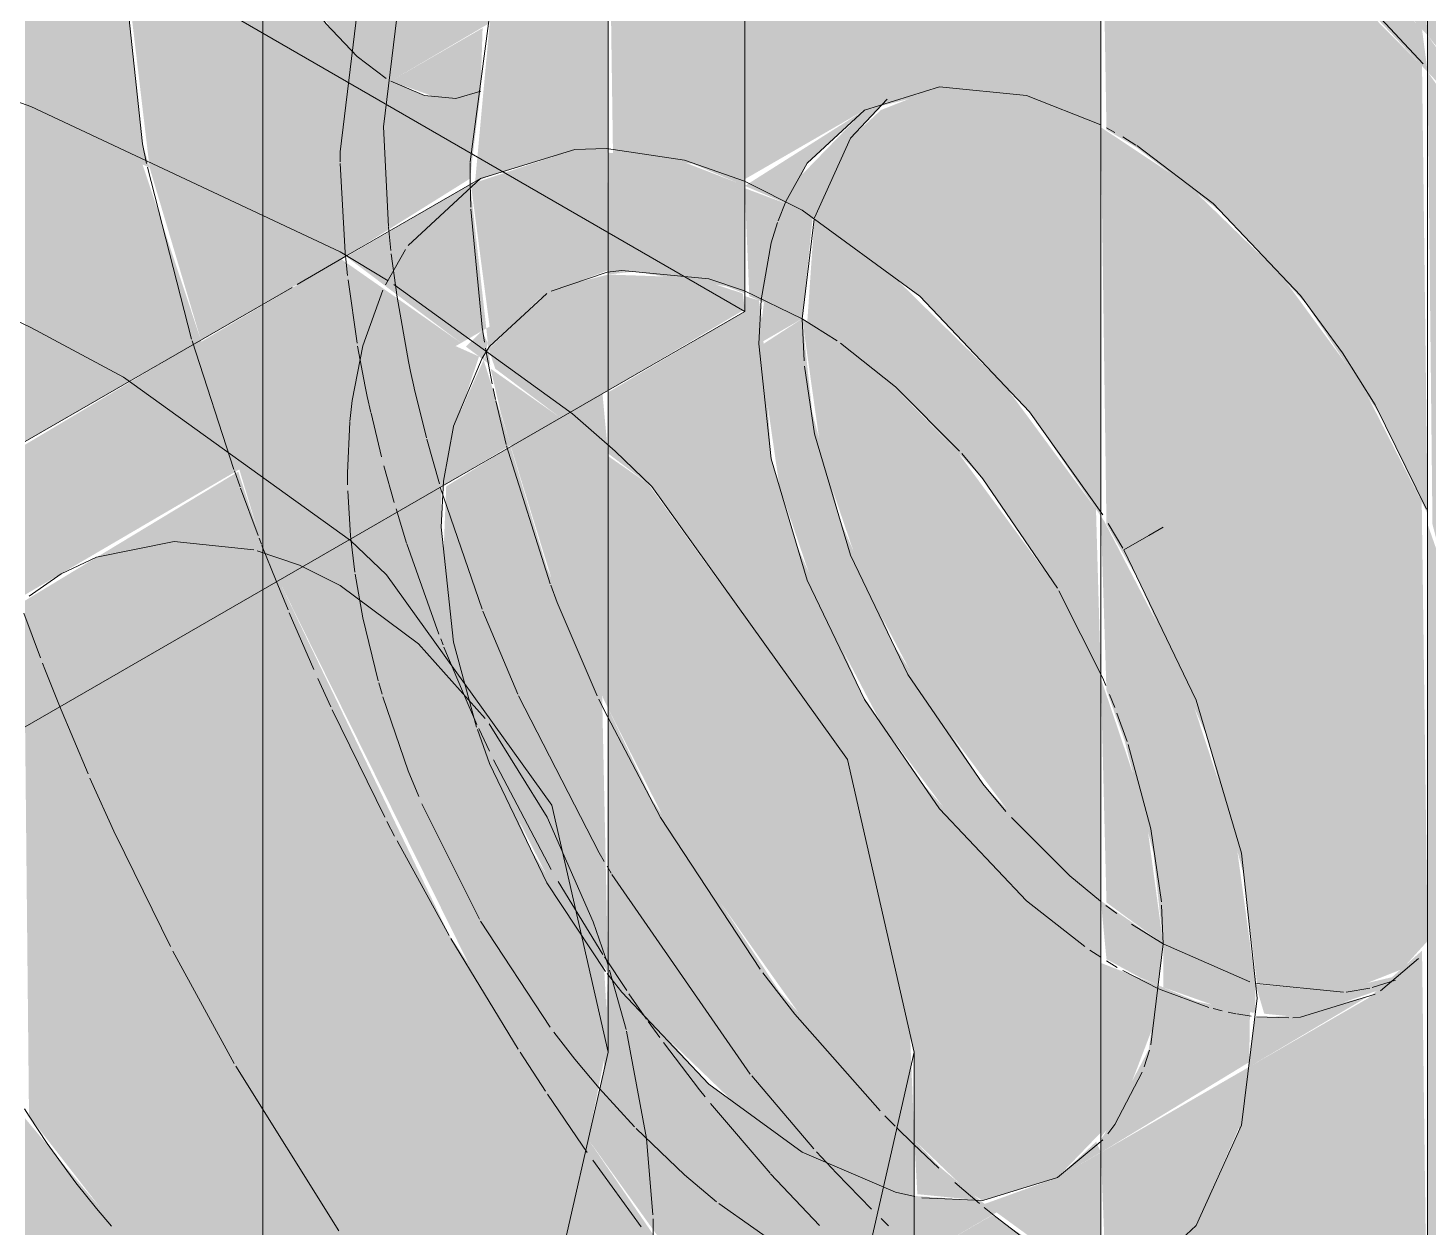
# Model space of a CAD drawing. Header units: millimetres. Extents: x -3207 to 1412, y 342 to 5433.
# Drawn here: x -1235.4 to -1166.9, y 1997.7 to 2056.5 of the extents above; entities that cross this region are included whole.
import ezdxf

# ---------------------------------------------------------------- set-up
doc = ezdxf.new("R2010")
doc.units = ezdxf.units.MM
for name, color, linetype, lineweight in [('A-_ANNOTSPNO_A', 7, 'Continuous', 9), ('M-_EQPT----_E', 7, 'Continuous', 9), ('M-_WATR----_E', 5, 'Continuous', 9)]:
    doc.layers.add(name, color=color, linetype=linetype, lineweight=lineweight)

# ---------------------------------------------------------------- blocks, each defined once
blk = doc.blocks.new('ВертикальныйМногоступенчатыйЦентробежныйНасос_CDM15-CDM20_CNP - CDM15-4FSWPC-698583-В10 Аксонометрия')
at = {"layer": 'M-_EQPT----_E', "lineweight": 20}
h = blk.add_hatch(color=253, dxfattribs=at)
h.paths.add_polyline_path([(-1235.558, 1974.169), (-1226.017, 1979.678), (-1226.916, 1980.728), (-1235.558, 1993.374), (-1235.558, 1974.889)])
h.paths.add_polyline_path([(-1215.436, 1986.346), (-1209.635, 1994.834), (-1207.982, 2002.083), (-1214.782, 2012.078), (-1223.128, 2029.457), (-1235.558, 2022.281), (-1235.367, 2003.224), (-1230.734, 1997.269), (-1226.66, 1993.235), (-1224.193, 1991.116), (-1220.128, 1988.385), (-1215.631, 1986.394)])
h.paths.add_polyline_path([(-1216.122, 1985.39), (-1214.753, 1986.181), (-1215.436, 1986.346), (-1215.881, 1985.725)])
for color, points in [(8, [(-1226.017, 1979.678), (-1215.715, 1985.957), (-1215.631, 1986.394), (-1217.171, 1986.974), (-1220.741, 1988.797), (-1225.431, 1992.179), (-1229.483, 1995.925), (-1233.397, 2000.525), (-1235.558, 2003.114), (-1235.558, 1993.374), (-1226.457, 1980.143)]), (253, [(-1214.753, 1986.181), (-1202.075, 1993.664), (-1202.627, 1994.246), (-1207.982, 2002.083), (-1209.77, 1994.244), (-1215.436, 1986.346)])]:
    blk.add_hatch(color=color, dxfattribs=at).paths.add_polyline_path(points)
at = {"layer": 'M-_EQPT----_E', "color": 9, "lineweight": 20}
for p, q in [((-1166.873, 1924.698), (-1166.873, 2176.988)), ((-1182.873, 2167.75), (-1182.873, 1924.698)), ((-1207.01, 2006.348), (-1207.01, 2038.763)), ((-1192.01, 1924.698), (-1192.01, 2006.348))]:
    blk.add_line(p, q, dxfattribs=at)
at = {"layer": 'M-_EQPT----_E', "color": 8, "lineweight": 20}
for p, q in [((-1207.01, 2038.763), (-1207.01, 2130.326)), ((-1218.899, 2060.507), (-1220.128, 2050.439)), ((-1220.128, 2045.54), (-1235.273, 2052.66)), ((-1217.768, 2046.79), (-1218.006, 2051.663)), ((-1220.128, 2050.439), (-1220.124, 2049.958)), ((-1207.078, 2050.609), (-1203.265, 2050.033)), ((-1220.122, 2049.871), (-1219.884, 2045.513)), ((-1203.265, 2050.033), (-1200.334, 2049.005)), ((-1213.25, 2049.141), (-1219.85, 2045.331)), ((-1216.79, 2045.858), (-1213.25, 2049.141)), ((-1217.646, 2045.614), (-1217.764, 2046.752)), ((-1219.85, 2045.331), (-1222.237, 2043.953)), ((-1217.784, 2044.129), (-1220.128, 2045.54)), ((-1219.884, 2045.513), (-1219.853, 2045.19)), ((-1217.914, 2043.93), (-1216.924, 2045.663)), ((-1217.342, 2043.33), (-1217.626, 2045.444)), ((-1219.853, 2045.19), (-1219.767, 2044.389)), ((-1219.743, 2044.178), (-1219.298, 2041.081)), ((-1208.75, 2037.615), (-1217.503, 2043.954)), ((-1209.794, 2043.627), (-1207.058, 2044.55)), ((-1207.058, 2044.55), (-1209.794, 2043.627)), ((-1202.075, 2044.22), (-1200.333, 2043.644)), ((-1222.485, 2043.809), (-1235.558, 2036.262)), ((-1219.015, 2040.94), (-1218.035, 2043.673)), ((-1212.809, 2040.906), (-1210, 2043.512)), ((-1210, 2043.512), (-1212.809, 2040.906)), ((-1235.275, 2041.836), (-1230.734, 2039.416)), ((-1219.542, 2038.269), (-1219.015, 2040.94)), ((-1219.272, 2040.932), (-1218.899, 2038.952)), ((-1213.178, 2040.342), (-1212.809, 2040.906)), ((-1212.809, 2040.906), (-1213.178, 2040.342)), ((-1214.575, 2037.003), (-1213.178, 2040.342)), ((-1213.178, 2040.342), (-1214.575, 2037.003)), ((-1230.734, 2039.416), (-1219.619, 2031.404)), ((-1216.5, 2038.887), (-1216.677, 2039.695)), ((-1218.897, 2038.945), (-1218.798, 2038.471)), ((-1218.798, 2038.471), (-1218.624, 2037.672)), ((-1215.901, 2036.438), (-1216.496, 2038.871)), ((-1219.658, 2037.242), (-1219.542, 2038.269)), ((-1219.774, 2034.721), (-1219.662, 2037.202)), ((-1218.618, 2037.646), (-1218.098, 2035.503)), ((-1215.27, 2034.185), (-1215.883, 2036.372)), ((-1215.061, 2034.324), (-1214.579, 2036.989)), ((-1214.579, 2036.989), (-1215.061, 2034.324)), ((-1217.984, 2035.07), (-1217.481, 2033.266)), ((-1219.767, 2034.136), (-1219.774, 2034.721)), ((-1219.62, 2031.636), (-1219.759, 2033.845)), ((-1213.175, 2028.053), (-1215.223, 2034.027)), ((-1217.391, 2032.96), (-1216.874, 2031.286)), ((-1219.406, 2029.862), (-1219.62, 2031.636)), ((-1224.35, 2030.948), (-1228.255, 2031.365)), ((-1222.115, 2030.197), (-1224.193, 2030.908)), ((-1216.864, 2031.255), (-1215.296, 2026.829)), ((-1233.788, 2029.777), (-1235.367, 2028.686)), ((-1219.015, 2027.626), (-1219.392, 2029.764)), ((-1234.804, 2025.673), (-1235.616, 2027.854)), ((-1218.263, 2024.544), (-1219.015, 2027.626)), ((-1211.427, 2023.893), (-1213.134, 2027.949)), ((-1215.206, 2026.598), (-1215.09, 2026.304)), ((-1215.045, 2026.19), (-1213.913, 2023.487)), ((-1234.586, 2025.106), (-1234.699, 2025.397)), ((-1233.876, 2023.316), (-1234.586, 2025.106)), ((-1218.071, 2023.881), (-1218.235, 2024.444)), ((-1232.47, 2019.978), (-1233.876, 2023.316)), ((-1216.79, 2020.138), (-1218.035, 2023.761)), ((-1213.913, 2023.487), (-1213.427, 2022.4)), ((-1213.338, 2022.207), (-1212.821, 2021.099)), ((-1212.615, 2020.67), (-1209.8, 2015.305)), ((-1216.281, 2018.878), (-1216.79, 2020.138)), ((-1231.128, 2016.999), (-1232.38, 2019.772)), ((-1213.308, 2012.869), (-1216.124, 2018.508)), ((-1228.441, 2011.523), (-1231.12, 2016.982)), ((-1209.46, 2014.714), (-1207.265, 2011.137)), ((-1209.847, 2007.585), (-1213.25, 2012.768)), ((-1225.315, 2005.802), (-1228.328, 2011.304)), ((-1208.637, 2006.017), (-1209.656, 2007.33)), ((-1204.299, 2006.834), (-1202.532, 2004.513)), ((-1220.198, 1997.604), (-1225.242, 2005.675)), ((-1207.446, 2004.593), (-1208.637, 2006.017)), ((-1202.524, 2004.502), (-1202.251, 2004.159)), ((-1235.584, 2003.57), (-1235.367, 2003.224)), ((-1201.998, 2003.844), (-1199.076, 2000.426)), ((-1235.367, 2003.224), (-1234.481, 2001.886)), ((-1199.047, 2000.395), (-1196.657, 1997.872)), ((-1194.105, 1998.665), (-1195.826, 2000.43)), ((-1233.069, 1999.955), (-1232.062, 1998.696)), ((-1232.062, 1998.696), (-1231.33, 1997.835)), ((-1193.275, 1997.855), (-1193.635, 1998.204))]:
    blk.add_line(p, q, dxfattribs=at)
at = {"layer": 'M-_EQPT----_E', "color": 253, "lineweight": 20}
for p, q in [((-1190.783, 2053.624), (-1194.444, 2052.493)), ((-1186.519, 2053.201), (-1190.783, 2053.624)), ((-1182.878, 2051.765), (-1186.519, 2053.201)), ((-1194.444, 2052.493), (-1197.253, 2049.888)), ((-1182.195, 2051.398), (-1182.603, 2051.621)), ((-1181.154, 2050.778), (-1181.801, 2051.172)), ((-1197.253, 2049.888), (-1198.306, 2048.01)), ((-1198.306, 2048.01), (-1198.685, 2047.061)), ((-1200.333, 2043.644), (-1197.5, 2042.274)), ((-1197.5, 2042.274), (-1200.333, 2043.644)), ((-1199.515, 2043.196), (-1199.621, 2041.049)), ((-1197.5, 2042.274), (-1195.783, 2041.184)), ((-1195.783, 2041.184), (-1197.5, 2042.274)), ((-1199.621, 2041.049), (-1199.019, 2035.418)), ((-1195.632, 2041.079), (-1192.925, 2038.937)), ((-1192.925, 2038.937), (-1195.632, 2041.079)), ((-1169.444, 2038.06), (-1171.032, 2040.6)), ((-1192.925, 2038.937), (-1189.798, 2035.786)), ((-1189.798, 2035.786), (-1192.925, 2038.937)), ((-1166.931, 2032.951), (-1169.444, 2038.06)), ((-1206.668, 2035.784), (-1208.75, 2037.615)), ((-1189.69, 2035.664), (-1188.661, 2034.436)), ((-1188.661, 2034.436), (-1189.69, 2035.664)), ((-1199.019, 2035.418), (-1197.253, 2029.475)), ((-1215.178, 2032.068), (-1215.061, 2034.324)), ((-1215.061, 2034.324), (-1215.178, 2032.068)), ((-1188.661, 2034.436), (-1185, 2029.078)), ((-1185, 2029.078), (-1188.661, 2034.436)), ((-1182.524, 2032.251), (-1181.795, 2031.032)), ((-1215.178, 2032.068), (-1214.575, 2026.437)), ((-1219.619, 2031.404), (-1217.862, 2029.731)), ((-1181.75, 2030.955), (-1178.21, 2023.584)), ((-1220.128, 2029.21), (-1222.115, 2030.197)), ((-1217.862, 2029.731), (-1209.77, 2018.452)), ((-1197.253, 2029.475), (-1194.444, 2023.626)), ((-1184.927, 2028.951), (-1182.781, 2024.666)), ((-1182.781, 2024.666), (-1184.927, 2028.951)), ((-1214.575, 2026.437), (-1213.448, 2022.266)), ((-1182.781, 2024.666), (-1182.63, 2024.312)), ((-1182.63, 2024.312), (-1182.781, 2024.666)), ((-1194.444, 2023.626), (-1190.783, 2018.268)), ((-1182.446, 2023.87), (-1182.191, 2023.229)), ((-1182.191, 2023.229), (-1182.446, 2023.87)), ((-1178.21, 2023.584), (-1175.985, 2016.096)), ((-1182.084, 2022.951), (-1181.59, 2021.569)), ((-1181.59, 2021.569), (-1182.084, 2022.951)), ((-1213.41, 2022.154), (-1212.809, 2020.494)), ((-1212.809, 2020.494), (-1210, 2014.644)), ((-1209.77, 2018.452), (-1207.01, 2006.348)), ((-1190.783, 2018.268), (-1186.519, 2013.767)), ((-1175.985, 2016.096), (-1175.226, 2009.002)), ((-1206.86, 2015.125), (-1207.057, 2015.457)), ((-1210, 2014.644), (-1207.129, 2010.303)), ((-1200.045, 2005.278), (-1206.819, 2015.056)), ((-1186.519, 2013.767), (-1183.661, 2011.52)), ((-1179.898, 2013.557), (-1179.822, 2011.655)), ((-1179.822, 2011.655), (-1179.898, 2013.557)), ((-1179.822, 2011.655), (-1180.425, 2006.72)), ((-1180.425, 2006.72), (-1179.822, 2011.655)), ((-1207.186, 2011.015), (-1206.09, 2009.367)), ((-1183.421, 2011.356), (-1182.878, 2010.999)), ((-1206.12, 2007.467), (-1206.931, 2010.377)), ((-1182.603, 2010.826), (-1182.07, 2010.504)), ((-1181.801, 2010.349), (-1180.054, 2009.458)), ((-1169.184, 2009.349), (-1167.316, 2010.939)), ((-1205.985, 2009.214), (-1205.12, 2007.972)), ((-1180.054, 2009.458), (-1177.589, 2008.545)), ((-1175.226, 2009.002), (-1175.985, 2002.783)), ((-1177.368, 2008.484), (-1176.928, 2008.374)), ((-1176.647, 2008.311), (-1176.269, 2008.236)), ((-1176.219, 2008.227), (-1175.52, 2008.119)), ((-1205.037, 2007.855), (-1204.469, 2007.066)), ((-1175.258, 2008.089), (-1173.668, 2008.028)), ((-1180.497, 2006.459), (-1180.759, 2005.643)), ((-1180.759, 2005.643), (-1180.497, 2006.459)), ((-1196.926, 2001.619), (-1199.975, 2005.191)), ((-1205.714, 2002.699), (-1207.446, 2004.593)), ((-1175.985, 2002.783), (-1178.21, 1997.865)), ((-1203.265, 2000.346), (-1205.63, 2002.613)), ((-1182.781, 2002.061), (-1185, 2000.211)), ((-1185, 2000.211), (-1182.781, 2002.061)), ((-1234.481, 2001.886), (-1233.069, 1999.955)), ((-1195.826, 2000.43), (-1196.799, 2001.48)), ((-1201.693, 1999.024), (-1203.265, 2000.346)), ((-1185, 2000.211), (-1188.661, 1999.081)), ((-1188.661, 1999.081), (-1185, 2000.211)), ((-1198.152, 1996.529), (-1201.59, 1998.943)), ((-1188.661, 1999.081), (-1191.634, 1999.22)), ((-1191.634, 1999.22), (-1188.661, 1999.081)), ((-1204.792, 1997.239), (-1204.807, 1998.189)), ((-1178.21, 1997.865), (-1181.75, 1994.582))]:
    blk.add_line(p, q, dxfattribs=at)
at = {"layer": 'M-_EQPT----_E', "color": 153, "lineweight": 20}
blk.add_line((-1236.958, 2042.647), (-1235.275, 2041.836), dxfattribs=at)
at = {"layer": 'M-_EQPT----_E', "color": 8, "lineweight": 20}
for points in [[(-1218.006, 2051.663, 0), (-1216.777, 2061.732, 0), (-1213.175, 2069.695, 0), (-1210.028, 2073.173, 0)], [(-1213.25, 2049.141, 0), (-1208.637, 2050.565, 0), (-1207.078, 2050.609, 0)], [(-1207.058, 2044.55, 0), (-1206.339, 2044.642, 0), (-1202.075, 2044.22, 0)], [(-1200.333, 2043.644, 0), (-1202.075, 2044.22, 0), (-1206.339, 2044.642, 0), (-1207.058, 2044.55, 0)], [(-1216.677, 2039.695, 0), (-1216.777, 2040.176, 0), (-1217.342, 2043.33, 0)], [(-1228.255, 2031.365, 0), (-1232.062, 2030.595, 0), (-1233.788, 2029.777, 0)], [(-1207.195, 2015.693, 0), (-1207.444, 2016.12, 0), (-1211.39, 2023.81, 0)]]:
    blk.add_polyline3d(points, dxfattribs=at)
at = {"layer": 'M-_EQPT----_E', "color": 153, "lineweight": 20}
blk.add_polyline3d([(-1235.273, 2052.66, 0), (-1240.01, 2054.348, 0), (-1246.976, 2056.45, 0)], dxfattribs=at)
at = {"layer": 'M-_EQPT----_E', "color": 253, "lineweight": 20}
for points in [[(-1171.032, 2040.6, 0), (-1173.105, 2043.417, 0), (-1177.368, 2047.918, 0), (-1181.118, 2050.756, 0)], [(-1198.709, 2046.992, 0), (-1199.019, 2045.984, 0), (-1199.515, 2043.196, 0)], [(-1213.448, 2022.266, 0), (-1214.575, 2026.437, 0), (-1215.178, 2032.068, 0)], [(-1213.028, 2022.692, 0), (-1216.292, 2026.346, 0), (-1220.128, 2029.21, 0)], [(-1207.129, 2010.303, 0), (-1210, 2014.644, 0), (-1212.809, 2020.494, 0), (-1213.41, 2022.154, 0)], [(-1207.004, 2010.608, 0), (-1207.731, 2012.73, 0), (-1209.998, 2017.857, 0), (-1212.832, 2022.427, 0)], [(-1181.541, 2021.423, 0), (-1180.425, 2017.286, 0), (-1179.911, 2013.715, 0)], [(-1179.911, 2013.715, 0), (-1180.425, 2017.286, 0), (-1181.541, 2021.423, 0)], [(-1191.978, 1999.283, 0), (-1192.925, 1999.503, 0), (-1197.5, 2001.449, 0), (-1202.075, 2004.786, 0), (-1206.339, 2009.287, 0), (-1207.058, 2010.209, 0)], [(-1207.058, 2010.209, 0), (-1206.339, 2009.287, 0), (-1202.075, 2004.786, 0)], [(-1173.476, 2008.036, 0), (-1173.105, 2008.062, 0), (-1169.444, 2009.192, 0)], [(-1204.813, 1998.386, 0), (-1205.119, 2002.122, 0), (-1206.101, 2007.386, 0)], [(-1180.856, 2005.378, 0), (-1182.191, 2002.816, 0), (-1182.537, 2002.354, 0)], [(-1182.537, 2002.354, 0), (-1182.191, 2002.816, 0), (-1180.856, 2005.378, 0)], [(-1202.075, 2004.786, 0), (-1197.5, 2001.449, 0), (-1192.925, 1999.503, 0), (-1191.978, 1999.283, 0)]]:
    blk.add_polyline3d(points, dxfattribs=at)
at = {"layer": 'M-_EQPT----_E', "color": 9, "lineweight": 20}
for points in [[(-1200.334, 2049.005, 0), (-1197.5, 2047.581, 0), (-1191.735, 2043.376, 0), (-1186.363, 2037.705, 0), (-1182.781, 2032.665, 0)], [(-1236.65, 1959.523, 0), (-1220.128, 1967.156, 0), (-1204.871, 1978.635, 0), (-1195.281, 1992.003, 0), (-1192.01, 2006.348, 0), (-1195.281, 2020.693, 0), (-1204.871, 2034.061, 0), (-1206.668, 2035.784, 0)], [(-1207.01, 2006.348, 0), (-1209.77, 1994.244, 0), (-1217.862, 1982.965, 0), (-1230.734, 1973.28, 0), (-1235.192, 1970.897, 0)]]:
    blk.add_polyline3d(points, dxfattribs=at)
blk = doc.blocks.new('ВертикальныйМногоступенчатыйЦентробежныйНасос_CDM15-CDM20_CNP - CDM15-4FSWPC-V1-В10 Аксонометрия')
at = {"layer": 'M-_EQPT----_E', "lineweight": 20}
for color, points in [(253, [(-1229.461, 2049.674), (-1229.807, 2050.84), (-1231.795, 2069.422), (-1229.807, 2085.709), (-1223.979, 2098.59), (-1219.314, 2102.918), (-1225.315, 2101.065), (-1235.558, 2095.152), (-1235.558, 2052.376), (-1229.807, 2049.828)]), (8, [(-1235.558, 2036.262), (-1226.951, 2041.231), (-1229.807, 2049.828), (-1235.558, 2052.376), (-1235.558, 2036.96)]), (8, [(-1235.558, 2028.756), (-1225.068, 2034.894), (-1226.951, 2041.231), (-1235.558, 2036.105), (-1235.558, 2030.324)]), (8, [(-1235.558, 2022.281), (-1223.128, 2029.457), (-1224.249, 2032.137), (-1225.12, 2034.783), (-1235.558, 2028.47), (-1235.558, 2022.636)])]:
    blk.add_hatch(color=color, dxfattribs=at).paths.add_polyline_path(points)
at = {"layer": 'M-_EQPT----_E', "color": 9, "lineweight": 20}
for q in [(-1200.311, 2126.458), (-1235.558, 2022.281)]:
    blk.add_line((-1200.311, 2042.631), q, dxfattribs=at)
at = {"layer": 'M-_EQPT----_E', "color": 8, "lineweight": 20}
blk.add_line((-1235.558, 2062.981), (-1200.311, 2042.631), dxfattribs=at)
blk = doc.blocks.new('COMER_ST10_BR00_U-PVC бурт под фланец с гладкой поверхностью red - DN20 - DN225-V13-В10 Аксонометрия')
at = {"layer": 'M-_WATR----_E', "lineweight": 20}
h = blk.add_hatch(color=251, dxfattribs=at)
h.paths.add_polyline_path([(-1148.496, 2013.411), (-1146.375, 2014.636), (-1147.11, 2021.509), (-1151.387, 2035.036), (-1156.52, 2045.677), (-1163.913, 2056.495), (-1166.873, 2059.423), (-1166.873, 2056.156), (-1165.155, 2053.984), (-1157.867, 2042.887), (-1152.74, 2032.092), (-1149.231, 2020.284), (-1148.911, 2017.286)])
h.paths.add_polyline_path([(-1182.873, 2070.39), (-1182.873, 2072.879), (-1188.53, 2075.229), (-1191.675, 2075.465), (-1192.592, 2074.886), (-1183.866, 2071.114)])
h = blk.add_hatch(color=57, dxfattribs=at)
h.paths.add_polyline_path([(-1150.124, 2012.472), (-1148.496, 2013.411), (-1149.595, 2021.509), (-1153.508, 2033.811), (-1159.478, 2045.677), (-1166.873, 2056.156), (-1166.873, 2054.363), (-1166.004, 2053.434), (-1159.444, 2043.833), (-1154.121, 2032.407), (-1151.091, 2021.509), (-1150.639, 2017.286)])
h.paths.add_polyline_path([(-1146.375, 2014.636), (-1143.76, 2016.146), (-1145.18, 2027.412), (-1148.023, 2036.978), (-1153.08, 2047.507), (-1159.67, 2057.151), (-1166.873, 2064.452), (-1166.607, 2059.339), (-1163.034, 2055.209), (-1155.856, 2044.34), (-1150.349, 2032.407), (-1146.979, 2020.284), (-1146.658, 2017.286)])
h.paths.add_polyline_path([(-1182.873, 2067.98), (-1182.873, 2070.39), (-1185.131, 2071.713), (-1193.399, 2074.933), (-1199.163, 2072.863), (-1200.311, 2072.2), (-1200.311, 2071.09), (-1197.5, 2071.813), (-1190.179, 2071.088), (-1184.065, 2068.487)])
h.paths.add_polyline_path([(-1182.873, 2072.879), (-1182.873, 2074.361), (-1183.849, 2074.766), (-1188.358, 2075.212), (-1183.732, 2073.245)])
h = blk.add_hatch(color=251, dxfattribs=at)
h.paths.add_polyline_path([(-1166.873, 2054.363), (-1167.145, 2056.443), (-1176.026, 2065.396), (-1182.873, 2070.39), (-1182.6, 2067.864), (-1181.237, 2067.07), (-1172.802, 2060.622), (-1167.009, 2054.506)])
h.paths.add_polyline_path([(-1166.873, 2059.62), (-1167.145, 2065.043), (-1168.332, 2065.973), (-1176.074, 2071.47), (-1182.873, 2074.361), (-1182.6, 2072.763), (-1181.261, 2071.986), (-1171.942, 2064.971), (-1167.015, 2059.77)])
for color, points in [(252, [(-1166.873, 2056.156), (-1167.145, 2059.908), (-1173.343, 2066.211), (-1182.873, 2072.879), (-1182.6, 2070.191), (-1173.695, 2063.357), (-1167.011, 2056.302)]), (47, [(-1200.64, 2048.916), (-1200.311, 2049.106), (-1200.311, 2071.09), (-1204.444, 2069.814), (-1207.01, 2067.434), (-1206.768, 2050.38), (-1202.849, 2049.856), (-1201.558, 2049.307)]), (251, [(-1197.5, 2042.274), (-1196.99, 2047.209), (-1198.168, 2047.865), (-1199.019, 2045.984), (-1199.374, 2043.071), (-1198.83, 2042.839)]), (57, [(-1182.873, 2011.108), (-1182.873, 2013.88), (-1185.444, 2016.096), (-1188.661, 2019.493), (-1193.02, 2026.303), (-1195.624, 2032.358), (-1197.011, 2037.705), (-1197.5, 2042.274), (-1199.606, 2040.906), (-1198.616, 2034.061), (-1196.565, 2028.043), (-1193.607, 2022.401), (-1189.593, 2017.012), (-1186.519, 2013.767), (-1183.41, 2011.5)]), (252, [(-1207.01, 2023.195), (-1207.01, 2035.67), (-1209.336, 2037.42), (-1211.769, 2036.015), (-1209.278, 2027.918), (-1207.197, 2023.584)]), (252, [(-1175.314, 2008.281), (-1175.305, 2009.734), (-1179.822, 2011.655), (-1179.822, 2009.528), (-1176.671, 2008.415), (-1175.573, 2008.306)]), (252, [(-1182.873, 2001.439), (-1175.609, 2005.865), (-1175.573, 2008.306), (-1178.21, 2008.842), (-1180.069, 2009.633), (-1180.53, 2006.488), (-1182.682, 2002.361), (-1182.873, 2002.09), (-1182.873, 2001.449)])]:
    blk.add_hatch(color=color, dxfattribs=at).paths.add_polyline_path(points)
h = blk.add_hatch(color=57, dxfattribs=at)
h.paths.add_polyline_path([(-1166.034, 1989.837), (-1159.444, 1991.872), (-1154.241, 1996.885), (-1151.208, 2003.588), (-1150.124, 2012.472), (-1151.582, 2023.864), (-1154.784, 2034.13), (-1159.85, 2044.428), (-1166.873, 2054.363), (-1166.634, 2032.21), (-1164.71, 2024.79), (-1164.266, 2020.637), (-1164.868, 2015.701), (-1166.873, 2011.577), (-1166.873, 1989.92), (-1166.179, 1989.852)])
h.paths.add_polyline_path([(-1207.01, 2038.763), (-1200.311, 2042.732), (-1200.411, 2043.512), (-1202.802, 2044.292), (-1207.01, 2044.435), (-1207.01, 2039.824)])
h.paths.add_polyline_path([(-1200.311, 2049.106), (-1194.444, 2052.493), (-1190.179, 2053.564), (-1186.519, 2053.201), (-1182.873, 2051.65), (-1182.873, 2067.98), (-1190.179, 2071.088), (-1197.854, 2071.848), (-1200.311, 2071.09), (-1200.311, 2049.856)])
h.paths.add_polyline_path([(-1200.64, 2048.916), (-1200.311, 2048.776), (-1200.311, 2049.106), (-1200.628, 2048.923)])
h.paths.add_polyline_path([(-1207.01, 2050.404), (-1207.01, 2067.434), (-1209.77, 2064.529), (-1212.679, 2058.098), (-1213.519, 2048.986), (-1212.429, 2049.395), (-1208.637, 2050.565), (-1207.047, 2050.408)])
h.paths.add_polyline_path([(-1207.01, 2045.238), (-1200.64, 2048.916), (-1203.625, 2050.069), (-1207.01, 2050.404), (-1207.01, 2045.315)])
h = blk.add_hatch(color=251, dxfattribs=at)
h.paths.add_polyline_path([(-1166.873, 1989.92), (-1167.145, 2011.324), (-1169.774, 2009.002), (-1175.64, 2005.615), (-1176.134, 2002.453), (-1178.21, 1997.865), (-1181.944, 1994.1), (-1172.802, 1990.508), (-1166.941, 1989.927)])
h.paths.add_polyline_path([(-1166.873, 2032.706), (-1167.145, 2054.65), (-1174.873, 2062.428), (-1182.873, 2067.98), (-1182.6, 2051.534), (-1181.123, 2050.656), (-1176.943, 2047.469), (-1172.802, 2042.974), (-1169.216, 2037.585), (-1166.986, 2032.943)])
h = blk.add_hatch(color=251, dxfattribs=at)
h.paths.add_polyline_path([(-1185, 2000.211), (-1182.873, 2002.423), (-1182.873, 2011.108), (-1186.519, 2013.767), (-1191.675, 2019.574), (-1194.558, 2023.864), (-1197.746, 2031.134), (-1199.019, 2035.418), (-1199.472, 2042.274), (-1199.621, 2043.176), (-1200.311, 2043.376), (-1200.311, 2042.631), (-1207.01, 2038.666), (-1207.01, 2035.67), (-1204.871, 2034.061), (-1195.222, 2020.436), (-1192.01, 2006.175), (-1192.01, 2002.04), (-1189.351, 1999.503), (-1188.661, 1999.081), (-1187.293, 1999.503)])
h.paths.add_polyline_path([(-1182.873, 1994.778), (-1182.873, 2001.439), (-1187.97, 1998.496), (-1183.149, 1994.98)])
h.paths.add_polyline_path([(-1198.168, 2047.865), (-1197.253, 2049.888), (-1194.444, 2052.493), (-1200.311, 2048.776), (-1199.019, 2048.227)])
h = blk.add_hatch(color=57, dxfattribs=at)
h.paths.add_polyline_path([(-1199.621, 2041.049), (-1197.5, 2042.274), (-1199.374, 2043.071), (-1199.472, 2042.274)])
h.paths.add_polyline_path([(-1196.905, 2047.147), (-1196.565, 2047.944), (-1195.132, 2051.113), (-1193.54, 2052.772), (-1194.444, 2052.493), (-1197.5, 2049.342), (-1198.168, 2047.865), (-1196.92, 2047.158)])
h = blk.add_hatch(color=251, dxfattribs=at)
h.paths.add_polyline_path([(-1207.01, 2044.435), (-1209.501, 2043.8), (-1207.01, 2044.962), (-1207.01, 2044.642)])
h.paths.add_polyline_path([(-1209.336, 2037.42), (-1207.01, 2038.763), (-1207.01, 2044.435), (-1205.743, 2044.583), (-1201.249, 2043.868), (-1200.311, 2043.512), (-1200.311, 2048.776), (-1200.64, 2048.916), (-1207.01, 2045.54), (-1207.047, 2050.408), (-1208.637, 2050.565), (-1213.726, 2048.863), (-1212.809, 2041.89), (-1210.146, 2043.376), (-1212.862, 2040.789), (-1212.531, 2039.824), (-1209.715, 2037.705)])
h = blk.add_hatch(color=251, dxfattribs=at)
h.paths.add_polyline_path([(-1185, 2000.211), (-1182.873, 2001.449), (-1183.104, 2001.969), (-1184.065, 2001.078)])
h.paths.add_polyline_path([(-1187.97, 1998.496), (-1185, 2000.211), (-1188.557, 1998.924), (-1187.982, 1998.505)])
h.paths.add_polyline_path([(-1207.01, 2035.67), (-1207.281, 2038.607), (-1209.336, 2037.42), (-1207.501, 2036.039)])
h.paths.add_polyline_path([(-1192.01, 2002.04), (-1192.218, 2007.26), (-1195.281, 2020.693), (-1205.048, 2034.193), (-1207.01, 2035.549), (-1207.01, 2023.195), (-1203.869, 2017.011), (-1196.955, 2007.26), (-1192.802, 2002.875)])
h.paths.add_polyline_path([(-1199.375, 2043.071), (-1199.019, 2045.984), (-1198.168, 2047.865), (-1200.311, 2048.663), (-1200.092, 2043.376), (-1199.621, 2043.176)])
h = blk.add_hatch(color=251, dxfattribs=at)
h.paths.add_polyline_path([(-1211.769, 2036.015), (-1209.336, 2037.42), (-1212.759, 2039.824), (-1212.271, 2037.705), (-1211.787, 2036.076)])
h.paths.add_polyline_path([(-1210, 2043.512), (-1207.01, 2044.642), (-1207.01, 2045.238), (-1209.77, 2043.645)])
h.paths.add_polyline_path([(-1212.862, 2040.789), (-1212.656, 2041.049), (-1210.235, 2043.376), (-1212.97, 2041.797), (-1212.869, 2040.851)])
h = blk.add_hatch(color=251, dxfattribs=at)
h.paths.add_polyline_path([(-1173.105, 2008.062), (-1169.216, 2009.404), (-1168.523, 2010.046), (-1171.53, 2009.341), (-1175.299, 2009.679), (-1174.873, 2008.237), (-1173.5, 2008.101)])
h.paths.add_polyline_path([(-1180.069, 2009.633), (-1179.822, 2011.655), (-1182.873, 2013.767), (-1182.6, 2010.909), (-1180.96, 2010.012), (-1180.425, 2009.784)])
h = blk.add_hatch(color=252, dxfattribs=at)
h.paths.add_polyline_path([(-1175.64, 2005.615), (-1169.774, 2009.09), (-1173.701, 2008.121), (-1175.341, 2008.062), (-1175.609, 2005.865)])
h.paths.add_polyline_path([(-1182.226, 1994.307), (-1180.889, 1995.38), (-1178.207, 1997.872), (-1175.959, 2003.002), (-1175.64, 2005.615), (-1182.873, 2001.439), (-1182.6, 1994.579), (-1182.402, 1994.434)])
h.paths.add_polyline_path([(-1182.873, 2002.184), (-1181.944, 2003.362), (-1180.316, 2007.611), (-1180.069, 2009.633), (-1182.873, 2010.723), (-1182.873, 2002.423)])
at = {"layer": 'M-_WATR----_E', "color": 75, "lineweight": 20}
for p, q in [((-1167.083, 2054.751), (-1171.841, 2059.849)), ((-1182.603, 2051.621), (-1182.195, 2051.398)), ((-1181.801, 2051.172), (-1181.154, 2050.778)), ((-1198.685, 2047.061), (-1198.306, 2048.01)), ((-1196.913, 2047.154), (-1197.5, 2042.274)), ((-1171.032, 2040.6), (-1169.444, 2038.06)), ((-1169.444, 2038.06), (-1166.931, 2032.951)), ((-1182.623, 2013.532), (-1182.098, 2013.141)), ((-1181.366, 2012.626), (-1179.822, 2011.655)), ((-1182.07, 2010.504), (-1182.603, 2010.826)), ((-1180.054, 2009.458), (-1181.801, 2010.349)), ((-1167.316, 2010.939), (-1169.184, 2009.349)), ((-1175.247, 2009.709), (-1170.984, 2009.287)), ((-1169.583, 2009.519), (-1168.438, 2009.881)), ((-1170.864, 2009.298), (-1169.702, 2009.49)), ((-1173.668, 2008.028), (-1175.258, 2008.089)), ((-1192.072, 2001.861), (-1190.802, 2000.667)), ((-1190.024, 1999.97), (-1188.822, 1998.941)), ((-1188.023, 1998.289), (-1185.99, 1996.739))]:
    blk.add_line(p, q, dxfattribs=at)
at = {"layer": 'M-_WATR----_E', "color": 85, "lineweight": 20}
for p, q in [((-1213.755, 2049.918), (-1213.764, 2049.214)), ((-1213.764, 2049.214), (-1213.761, 2048.872))]:
    blk.add_line(p, q, dxfattribs=at)
at = {"layer": 'M-_WATR----_E', "color": 251, "lineweight": 20}
for p, q in [((-1213.761, 2048.872), (-1213.735, 2047.735)), ((-1213.731, 2047.64), (-1213.176, 2041.852)), ((-1213.176, 2041.852), (-1213.059, 2041.119)), ((-1213.009, 2040.829), (-1212.867, 2040.034)), ((-1212.867, 2040.034), (-1212.679, 2039.078)), ((-1212.634, 2038.861), (-1212.52, 2038.324)), ((-1212.505, 2038.259), (-1211.992, 2036.112)), ((-1179.822, 2011.655), (-1175.575, 2009.801)), ((-1177.589, 2008.545), (-1180.054, 2009.458)), ((-1176.928, 2008.374), (-1177.368, 2008.484)), ((-1176.269, 2008.236), (-1176.647, 2008.311)), ((-1175.52, 2008.119), (-1176.219, 2008.227)), ((-1193.446, 2003.23), (-1192.951, 2002.728)), ((-1192.885, 2002.661), (-1192.072, 2001.861)), ((-1188.593, 1998.752), (-1188.023, 1998.289))]:
    blk.add_line(p, q, dxfattribs=at)
at = {"layer": 'M-_WATR----_E', "color": 57, "lineweight": 20}
for p, q in [((-1199.621, 2041.049), (-1199.515, 2043.196)), ((-1197.5, 2042.274), (-1197.412, 2040.214)), ((-1182.878, 2010.999), (-1183.421, 2011.356))]:
    blk.add_line(p, q, dxfattribs=at)
at = {"layer": 'M-_WATR----_E', "color": 252, "lineweight": 20}
for p, q in [((-1211.977, 2036.051), (-1209.843, 2029.284)), ((-1207.466, 2023.642), (-1207.223, 2023.13))]:
    blk.add_line(p, q, dxfattribs=at)
at = {"layer": 'M-_WATR----_E', "color": 85, "lineweight": 20}
blk.add_polyline3d([(-1207.223, 2067.746, 0), (-1209.501, 2065.124, 0), (-1212.679, 2058.098, 0), (-1213.755, 2049.953, 0)], dxfattribs=at)
at = {"layer": 'M-_WATR----_E', "color": 57, "lineweight": 20}
for points in [[(-1198.306, 2048.01, 0), (-1197.253, 2049.888, 0), (-1194.444, 2052.493, 0), (-1190.783, 2053.624, 0), (-1186.519, 2053.201, 0), (-1182.878, 2051.765, 0)], [(-1193.344, 2053.02, 0), (-1195.132, 2051.113, 0), (-1196.898, 2047.209, 0)], [(-1183.661, 2011.52, 0), (-1186.519, 2013.767, 0), (-1190.783, 2018.268, 0), (-1194.444, 2023.626, 0), (-1197.253, 2029.475, 0), (-1199.019, 2035.418, 0), (-1199.621, 2041.049, 0)], [(-1197.39, 2039.956, 0), (-1196.898, 2036.643, 0), (-1195.132, 2030.7, 0), (-1192.322, 2024.851, 0), (-1188.661, 2019.493, 0), (-1187.524, 2018.142, 0)], [(-1187.258, 2017.844, 0), (-1184.398, 2014.992, 0), (-1182.896, 2013.742, 0)]]:
    blk.add_polyline3d(points, dxfattribs=at)
at = {"layer": 'M-_WATR----_E', "color": 75, "lineweight": 20}
for points in [[(-1181.118, 2050.756, 0), (-1177.368, 2047.918, 0), (-1173.105, 2043.417, 0), (-1171.032, 2040.6, 0)], [(-1199.515, 2043.196, 0), (-1199.019, 2045.984, 0), (-1198.709, 2046.992, 0)], [(-1169.444, 2009.192, 0), (-1173.105, 2008.062, 0), (-1173.476, 2008.036, 0)]]:
    blk.add_polyline3d(points, dxfattribs=at)
at = {"layer": 'M-_WATR----_E', "color": 252, "lineweight": 20}
blk.add_polyline3d([(-1209.819, 2029.218, 0), (-1209.501, 2028.382, 0), (-1207.543, 2023.806, 0)], dxfattribs=at)
at = {"layer": 'M-_WATR----_E', "color": 251, "lineweight": 20}
for points in [[(-1207.223, 2023.13, 0), (-1204.444, 2017.852, 0), (-1199.566, 2010.426, 0)], [(-1199.426, 2010.238, 0), (-1197.854, 2008.209, 0), (-1193.687, 2003.479, 0)]]:
    blk.add_polyline3d(points, dxfattribs=at)
blk = doc.blocks.new('COMER_BR00_U-PVC свободный фланец red - DN15 - DN200-V14-В10 Аксонометрия')
at = {"layer": 'M-_WATR----_E', "lineweight": 20}
h = blk.add_hatch(color=57, dxfattribs=at)
h.paths.add_polyline_path([(-1144.29, 1960.565), (-1138.21, 1962.442), (-1133.385, 1967.122), (-1127.617, 1980.465), (-1125.729, 1995.938), (-1126.447, 2002.061), (-1127.617, 2002.177), (-1129.264, 2002.878), (-1130.911, 2004.079), (-1133.173, 2006.763), (-1133.764, 2007.628), (-1134.956, 2010.34), (-1135.411, 2011.873), (-1135.553, 2014.52), (-1135.411, 2015.677), (-1134.776, 2017.082), (-1133.525, 2018.094), (-1132.446, 2018.427), (-1130.911, 2018.275), (-1128.447, 2016.979), (-1133.544, 2034.13), (-1142.845, 2053.477), (-1154.897, 2071.114), (-1166.873, 2083.756), (-1166.586, 2064.452), (-1159.005, 2056.179), (-1153.047, 2047.438), (-1147.634, 2035.671), (-1144.704, 2024.974), (-1143.817, 2015.677), (-1145.07, 2006.763), (-1146.821, 2002.323), (-1147.11, 1999.954), (-1151.208, 1991.531), (-1157.278, 1986.194), (-1158.565, 1985.451), (-1152.834, 1990.766), (-1149.231, 1999.115), (-1153.958, 1995.039), (-1160.319, 1991.602), (-1166.179, 1989.852), (-1166.873, 1989.837), (-1166.873, 1965.58), (-1158.36, 1961.959), (-1146.192, 1960.754)])
h.paths.add_polyline_path([(-1182.873, 1975.247), (-1182.873, 1993.933), (-1192.01, 1988.658), (-1192.01, 1983.038), (-1188.557, 1979.393), (-1185, 1976.799)])
h.paths.add_polyline_path([(-1200.311, 2075.914), (-1200.311, 2072.2), (-1197.415, 2073.693), (-1193.399, 2075.229), (-1199.975, 2075.881)])
h.paths.add_polyline_path([(-1200.311, 2077.212), (-1199.975, 2077.316), (-1191.169, 2076.408), (-1188.358, 2075.212), (-1183.375, 2074.575), (-1182.873, 2074.361), (-1182.873, 2096.109), (-1184.065, 2096.979), (-1199.732, 2103.457), (-1200.311, 2103.401), (-1200.311, 2077.316)])
h.paths.add_polyline_path([(-1207.01, 2074.574), (-1202.075, 2076.089), (-1200.311, 2076.151), (-1200.311, 2077.212), (-1207.01, 2075.144), (-1207.01, 2074.726)])
h.paths.add_polyline_path([(-1219.85, 2045.331), (-1213.756, 2049.141), (-1213.664, 2050.033), (-1213.249, 2053.433), (-1214.471, 2053.056), (-1216.006, 2053.208), (-1217.862, 2054.061), (-1220.128, 2055.984), (-1220.835, 2056.73), (-1222.153, 2058.659), (-1223.164, 2060.765), (-1223.827, 2063.164), (-1223.953, 2065.452), (-1223.485, 2067.404), (-1222.633, 2068.606), (-1222.153, 2069.052), (-1220.835, 2069.458), (-1219.3, 2069.306), (-1217.171, 2068.255), (-1215.3, 2066.659), (-1214.471, 2065.784), (-1212.599, 2062.702), (-1211.619, 2060.441), (-1209.501, 2065.124), (-1207.01, 2067.434), (-1207.01, 2074.574), (-1209.501, 2073.823), (-1207.01, 2075.522), (-1207.01, 2104.178), (-1213.312, 2104.77), (-1219.314, 2102.918), (-1223.979, 2098.59), (-1229.807, 2085.709), (-1231.707, 2068.606), (-1229.461, 2049.674), (-1220.012, 2045.453)])
h = blk.add_hatch(color=251, dxfattribs=at)
h.paths.add_polyline_path([(-1192.01, 1983.038), (-1192.01, 1988.658), (-1195.281, 1986.491), (-1192.412, 1983.462)])
h.paths.add_polyline_path([(-1158.565, 1985.451), (-1155.962, 1987.122), (-1150.713, 1991.991), (-1147.076, 2000.236), (-1147.11, 2002.254), (-1148.327, 1999.954), (-1149.231, 1998.729), (-1153.08, 1990.538), (-1157.526, 1986.414)])
h.paths.add_polyline_path([(-1192.01, 1988.658), (-1182.873, 1994.1), (-1183.149, 1994.98), (-1188.188, 1998.37), (-1192.01, 1996.164), (-1192.01, 1989.805)])
h.paths.add_polyline_path([(-1188.789, 1999.093), (-1190.78, 2000.741), (-1192.01, 2002.04), (-1191.861, 1999.398), (-1190.179, 1999.231)])
h.paths.add_polyline_path([(-1192.995, 2075.058), (-1191.49, 2075.522), (-1189.087, 2075.522), (-1191.675, 2076.493), (-1200.311, 2077.122), (-1200.311, 2075.914), (-1193.399, 2075.229)])
h = blk.add_hatch(color=251, dxfattribs=at)
h.paths.add_polyline_path([(-1212.779, 2040.011), (-1212.862, 2040.789), (-1213.104, 2040.255), (-1212.809, 2040.033)])
h.paths.add_polyline_path([(-1219.85, 2045.331), (-1220.128, 2045.54), (-1229.461, 2049.674), (-1226.951, 2041.231), (-1220.083, 2045.196)])
h.paths.add_polyline_path([(-1214.206, 2041.084), (-1212.97, 2041.797), (-1213.764, 2048.845), (-1219.815, 2045.305), (-1214.471, 2041.283)])
h.paths.add_polyline_path([(-1209.565, 2073.785), (-1207.01, 2074.726), (-1207.01, 2075.144), (-1208.278, 2074.529), (-1209.501, 2073.823)])
for color, points in [(57, [(-1217.653, 2053.909), (-1212.846, 2056.73), (-1212.425, 2058.659), (-1211.787, 2060.557), (-1212.849, 2063.223), (-1214.063, 2065.187), (-1215.45, 2066.818), (-1217.171, 2068.255), (-1218.371, 2068.911), (-1219.763, 2069.352), (-1221.327, 2069.306), (-1222.633, 2068.606), (-1223.164, 2068.114), (-1223.8, 2066.708), (-1223.979, 2064.582), (-1223.8, 2062.904), (-1223.164, 2060.765), (-1222.153, 2058.659), (-1220.433, 2056.306), (-1219.3, 2055.11), (-1217.862, 2054.061)]), (57, [(-1214.471, 2053.056), (-1213.249, 2053.433), (-1213.153, 2056.507), (-1217.653, 2053.909), (-1215.574, 2053.165)]), (252, [(-1207.982, 2002.083), (-1207.01, 2006.957), (-1207.204, 2010.553), (-1210.759, 2016.224), (-1213.302, 2022.152), (-1214.575, 2026.437), (-1215.178, 2032.068), (-1215.178, 2034.047), (-1223.128, 2029.457), (-1213.77, 2010.553), (-1209.347, 2004.08)])]:
    blk.add_hatch(color=color, dxfattribs=at).paths.add_polyline_path(points)
h = blk.add_hatch(color=251, dxfattribs=at)
h.paths.add_polyline_path([(-1214.918, 2034.197), (-1211.787, 2036.076), (-1213.104, 2040.255), (-1214.581, 2036.96), (-1214.769, 2035.418)])
h.paths.add_polyline_path([(-1225.048, 2034.824), (-1214.206, 2041.084), (-1220.083, 2045.196), (-1226.927, 2041.149), (-1225.068, 2034.894)])
h.paths.add_polyline_path([(-1213.104, 2040.255), (-1212.893, 2041.075), (-1213.188, 2041.671), (-1213.97, 2040.906), (-1213.25, 2040.365)])
h = blk.add_hatch(color=251, dxfattribs=at)
h.paths.add_polyline_path([(-1195.451, 1986.671), (-1192.01, 1988.658), (-1192.217, 1996.044), (-1200.048, 1991.523), (-1196.137, 1987.395)])
h.paths.add_polyline_path([(-1192.01, 1999.412), (-1192.01, 2002.04), (-1198.59, 2009.287), (-1204.871, 2018.743), (-1207.01, 2023.195), (-1207.01, 2010.268), (-1205.149, 2008.031), (-1200.855, 2003.896), (-1197.5, 2001.449), (-1192.925, 1999.503)])
h.paths.add_polyline_path([(-1192.01, 1996.164), (-1187.982, 1998.505), (-1188.789, 1999.093), (-1192.01, 1999.312), (-1192.01, 1996.201)])
h.paths.add_polyline_path([(-1223.128, 2029.457), (-1214.918, 2034.197), (-1214.2, 2037.832), (-1213.329, 2040.424), (-1214.471, 2040.931), (-1225.048, 2034.824), (-1223.952, 2031.172)])
h = blk.add_hatch(color=252, dxfattribs=at)
h.paths.add_polyline_path([(-1207.01, 2010.268), (-1207.298, 2023.796), (-1210, 2030.063), (-1211.784, 2036.007), (-1214.935, 2034.061), (-1215.059, 2030.955), (-1214.536, 2026.303), (-1212.809, 2020.494), (-1209.284, 2013.597), (-1207.076, 2010.366)])
h.paths.add_polyline_path([(-1200.048, 1991.523), (-1192.01, 1996.201), (-1192.01, 1999.412), (-1193.514, 1999.753), (-1198.484, 2002.167), (-1202.075, 2004.786), (-1207.01, 2010.268), (-1207.224, 2005.41), (-1207.982, 2002.083), (-1201.464, 1993.019), (-1200.097, 1991.575)])
for p, q in [((-1229.567, 2049.701), (-1227.407, 2041.277)), ((-1227.382, 2041.195), (-1225.335, 2034.89)), ((-1225.311, 2034.82), (-1225.03, 2034.034)), ((-1225.009, 2033.978), (-1224.142, 2031.651)), ((-1224.092, 2031.521), (-1223.979, 2031.229)), ((-1223.957, 2031.172), (-1223.269, 2029.439)), ((-1223.269, 2029.439), (-1222.683, 2028.016)), ((-1222.621, 2027.869), (-1221.418, 2025.092)), ((-1221.218, 2024.646), (-1220.59, 2023.27)), ((-1220.522, 2023.123), (-1217.945, 2017.86)), ((-1217.835, 2017.646), (-1217.462, 2016.93)), ((-1217.339, 2016.696), (-1214.793, 2012.072)), ((-1214.708, 2011.926), (-1211.41, 2006.502)), ((-1211.318, 2006.358), (-1210.069, 2004.443)), ((-1209.968, 2004.292), (-1208.273, 2001.8)), ((-1208.273, 2001.8), (-1208.025, 2001.446)), ((-1207.754, 2001.059), (-1205.38, 1997.794))]:
    blk.add_line(p, q, dxfattribs=at)
for points in [[(-1231.795, 2069.422, 0), (-1229.807, 2050.84, 0), (-1229.606, 2049.879, 0)], [(-1217.868, 2054.038, 0), (-1219.3, 2055.11, 0), (-1220.835, 2056.73, 0), (-1222.153, 2058.659, 0), (-1223.164, 2060.765, 0), (-1223.8, 2062.904, 0)], [(-1213.238, 2053.415, 0), (-1214.471, 2053.056, 0), (-1216.006, 2053.208, 0), (-1217.653, 2053.909, 0)]]:
    blk.add_polyline3d(points, dxfattribs=at)

msp = doc.modelspace()

# ---------------------------------------------------------------- hatches: boundary and pattern name
at = {"layer": 'M-_WATR----_E'}
h = msp.add_hatch(color=57, dxfattribs=at)
h.paths.add_polyline_path([(-1166.873, 2011.577), (-1166.634, 2011.798), (-1164.801, 2016.252), (-1164.266, 2020.637), (-1165.287, 2027.676), (-1166.873, 2032.21), (-1166.873, 2011.655)])
h.paths.add_polyline_path([(-1182.873, 2013.88), (-1182.873, 2024.649), (-1185, 2029.078), (-1189.851, 2035.692), (-1193.119, 2039.078), (-1197.5, 2042.274), (-1196.534, 2035.418), (-1194.431, 2029.24), (-1191.457, 2023.584), (-1187.472, 2018.237), (-1184.398, 2014.992)])
h.paths.add_polyline_path([(-1182.873, 2032.597), (-1182.873, 2051.65), (-1186.519, 2053.201), (-1190.783, 2053.624), (-1193.643, 2052.493), (-1195.132, 2051.113), (-1196.898, 2047.142), (-1191.675, 2043.313), (-1186.363, 2037.705), (-1183.113, 2032.949)])
h = msp.add_hatch(color=251, dxfattribs=at)
h.paths.add_polyline_path([(-1170.984, 2009.287), (-1168.123, 2010.417), (-1166.873, 2011.798), (-1167.16, 2033.304), (-1170.043, 2038.937), (-1174.058, 2044.423), (-1178.569, 2048.794), (-1182.873, 2051.65), (-1182.6, 2032.198), (-1181.055, 2029.506), (-1177.694, 2021.846), (-1175.867, 2014.992), (-1175.226, 2009.707), (-1171.53, 2009.341)])
h.paths.add_polyline_path([(-1179.822, 2011.655), (-1180.717, 2018.268), (-1182.873, 2024.649), (-1182.6, 2013.681), (-1180.018, 2011.798)])
for color, points in [(251, [(-1182.873, 2024.649), (-1183.113, 2032.949), (-1187.53, 2038.937), (-1192.925, 2044.244), (-1196.905, 2047.147), (-1197.253, 2042.094), (-1192.925, 2038.937), (-1188.661, 2034.436), (-1184.937, 2028.946), (-1183.701, 2026.374)]), (252, [(-1175.305, 2009.734), (-1176.339, 2017.286), (-1178.873, 2024.963), (-1182.713, 2032.364), (-1182.873, 2032.597), (-1182.6, 2024.081), (-1181.698, 2021.571), (-1180.298, 2016.096), (-1179.822, 2011.655), (-1175.585, 2009.853)])]:
    msp.add_hatch(color=color, dxfattribs=at).paths.add_polyline_path(points)

# ---------------------------------------------------------------- linework, layer by layer
at = {"layer": 'A-_ANNOTSPNO_A'}
msp.add_line((-1223.908, 3284.672), (-1223.908, 341.695), dxfattribs=at)
at = {"layer": 'M-_WATR----_E', "color": 251, "lineweight": 20}
for p, q in [((-1181.75, 2030.955), (-1180.53, 2031.659)), ((-1180.53, 2031.659), (-1179.822, 2032.068))]:
    msp.add_line(p, q, dxfattribs=at)

# ---------------------------------------------------------------- block references
at = {"layer": 'M-_EQPT----_E', "color": 8, "lineweight": 20}
for name in ['ВертикальныйМногоступенчатыйЦентробежныйНасос_CDM15-CDM20_CNP - CDM15-4FSWPC-698583-В10 Аксонометрия', 'ВертикальныйМногоступенчатыйЦентробежныйНасос_CDM15-CDM20_CNP - CDM15-4FSWPC-V1-В10 Аксонометрия']:
    msp.add_blockref(name, (0, 0), dxfattribs=at)
at = {"layer": 'M-_WATR----_E', "lineweight": 20}
msp.add_blockref('COMER_BR00_U-PVC свободный фланец red - DN15 - DN200-V14-В10 Аксонометрия', (0, 0), dxfattribs=at)
at = {"layer": 'M-_WATR----_E', "color": 57, "lineweight": 20}
msp.add_blockref('COMER_ST10_BR00_U-PVC бурт под фланец с гладкой поверхностью red - DN20 - DN225-V13-В10 Аксонометрия', (0, 0), dxfattribs=at)

doc.saveas('drawing.dxf')
